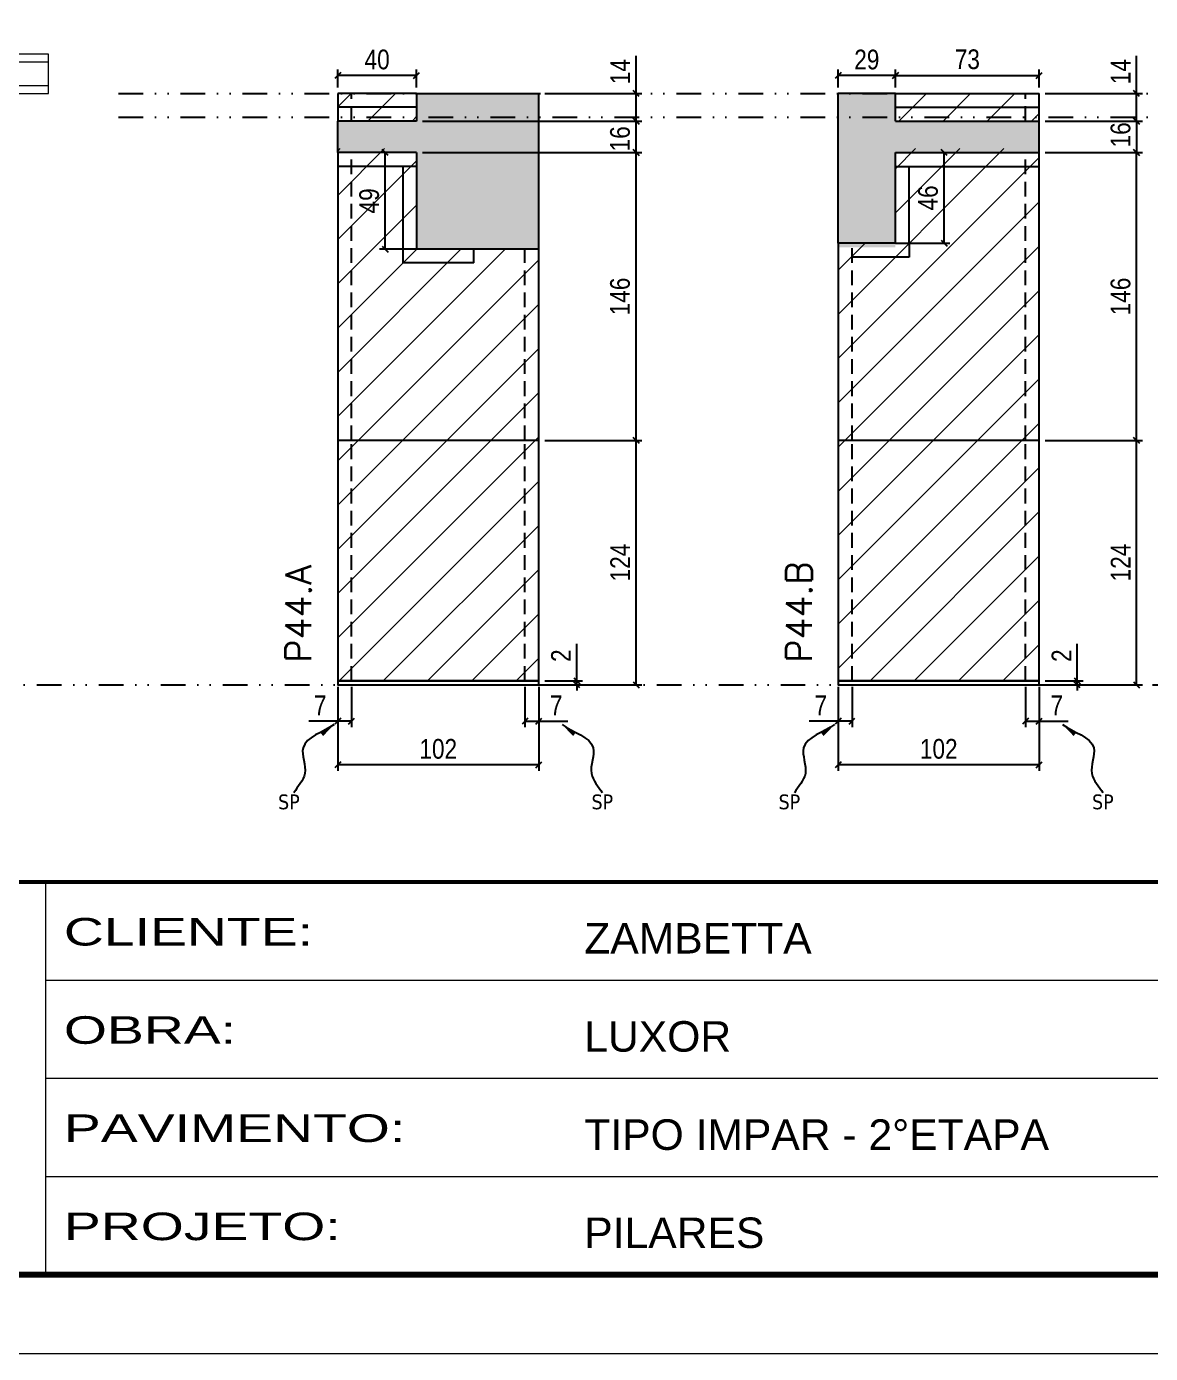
# Model space of a CAD drawing. Extents: x 14400 to 20667, y -21631 to 6985.
# Drawn here: x 14829 to 15399, y -957 to -283 of the extents above; entities that cross this region are included whole.
import ezdxf

# ---------------------------------------------------------------- set-up
doc = ezdxf.new("R2010")
doc.units = 0
for name, pattern in [('CONTINUO', [0]), ('DASHED', [0.75, 0.5, -0.25]), ('DIVIDE2', [0.625, 0.25, -0.125, 0, -0.125, 0, -0.125]), ('HIDDEN', [0.375, 0.25, -0.125])]:
    doc.linetypes.add(name, pattern=pattern)
for name, color, linetype in [('COTA', 241, 'Continuous'), ('Nível', 160, 'Continuous'), ('Painéis', 200, 'Continuous'), ('SARR_2.2x7', 40, 'Continuous'), ('texto', 7, 'Continuous')]:
    doc.layers.add(name, color=color, linetype=linetype)
for name, color, linetype, lineweight in [('Folhas', 255, 'Continuous', 9), ('Hachura', 251, 'Continuous', 9), ('Perfil Metálico', 224, 'Continuous', 18), ('SARRAFO DE PRESSAO', 251, 'DASHED', 9), ('Texto Seção', 7, 'Continuous', 15)]:
    doc.layers.add(name, color=color, linetype=linetype, lineweight=lineweight)
doc.styles.add('ARIAL', font='arial.ttf')
doc.styles.add('COTA TECNICA', font='techl___.ttf', dxfattribs={"height": 10})
doc.styles.add('COTA TECNICA-50', font='techl___.ttf', dxfattribs={"height": 10})
doc.styles.add('REGUA-120', font='ROMANS.shx', dxfattribs={"height": 15})
doc.styles.get("Standard").update_dxf_attribs({"font": 'arial.ttf'})
doc.styles.add('Tecnologia', font='')
doc.styles.get('Tecnologia').set_extended_font_data('Forgotten Futurist')
doc.dimstyles.new('COTA PAINEL-50', dxfattribs={"dimtxt": 10, "dimasz": 3, "dimexe": 3, "dimexo": 3, "dimgap": 3, "dimtad": 1, "dimdec": 1, "dimzin": 12, "dimdsep": 46, "dimtxsty": 'COTA TECNICA-50', "dimblk1": 'OBLIQUE', "dimblk2": 'OBLIQUE', "dimsah": 1, "dimcen": 0.9, "dimclrd": 4, "dimclre": 4, "dimclrt": 240, "dimadec": 1, "dimazin": 3, "dimtfac": 1, "dimtdec": 1, "dimtmove": 0, "dimatfit": 3, "dimfxl": 1, "dimtolj": 1, "dimtzin": 12, "dimarcsym": 0})
doc.dimstyles.new('PAINEL', dxfattribs={"dimtxt": 10, "dimasz": 3, "dimexe": 3, "dimexo": 3, "dimgap": 3, "dimtad": 1, "dimdec": 1, "dimzin": 12, "dimdsep": 46, "dimtxsty": 'COTA TECNICA', "dimblk1": 'OBLIQUE', "dimblk2": 'OBLIQUE', "dimsah": 1, "dimcen": 0.9, "dimclrd": 4, "dimclre": 4, "dimclrt": 240, "dimadec": 1, "dimazin": 3, "dimtfac": 1, "dimtdec": 1, "dimtmove": 0, "dimatfit": 3, "dimfxl": 1, "dimtolj": 1, "dimtzin": 12, "dimarcsym": 0})
doc.dimstyles.get("Standard").update_dxf_attribs({"dimtxt": 0.18, "dimasz": 0.18, "dimexe": 0.18, "dimexo": 0.0625, "dimgap": 0.09, "dimtad": 0, "dimtih": 1, "dimtoh": 1, "dimdec": 4, "dimzin": 0, "dimdsep": 46, "dimtxsty": 'Standard', "dimcen": 0.09, "dimadec": 0, "dimazin": 0, "dimtfac": 1, "dimtdec": 4, "dimtofl": 0, "dimtmove": 0, "dimatfit": 3, "dimfxl": 1, "dimtolj": 1, "dimtzin": 0, "dimarcsym": 0})

# ---------------------------------------------------------------- blocks, each defined once
blk = doc.blocks.new('9999999999')
at = {"color": 30, "linetype": 'CONTINUO'}
for p, q in [((98564.56, 34230.21), (98564.56, 34429.45)), ((98564.56, 34379.64), (99583.98, 34379.64)), ((98564.56, 34329.83), (99487.98, 34329.83)), ((98564.56, 34280.02), (99487.98, 34280.02))]:
    blk.add_line(p, q, dxfattribs=at)
at = {"color": 30, "linetype": 'CONTINUO', "const_width": 2}
blk.add_lwpolyline([(99583.98, 34230.21), (99583.98, 34414.45, 0.414214), (99568.98, 34429.45), (98228.98, 34429.45, 0.414214), (98213.98, 34414.45), (98213.98, 34245.21, 0.414214), (98228.98, 34230.21), (99583.98, 34230.21)], format="xyb", dxfattribs=at)
at = {"layer": 'Folhas'}
blk.add_lwpolyline([(98138.98, 34190.21), (99623.98, 34190.21), (99623.98, 35240.21), (98138.98, 35240.21)], close=True, dxfattribs=at)
at = {"layer": 'Folhas', "color": 30, "const_width": 3}
blk.add_lwpolyline([(98213.98, 34230.21), (99583.98, 34230.21), (99583.98, 35200.21), (98213.98, 35200.21)], close=True, dxfattribs=at)
at = {"color": 7, "linetype": 'Continuous', "ltscale": 5, "style": 'ARIAL'}
for s, height, p in [('ZAMBETTA', 15.483, (98837.68, 34393.13)), ('LUXOR', 15.483, (98837.68, 34343.32)), ('TIPO IMPAR - 2°ETAPA', 15.4829, (98837.68, 34293.51)), ('PILARES', 15.483, (98837.68, 34243.7))]:
    blk.add_text(s, height=height, dxfattribs=at).set_placement(p)
at = {"layer": 'Folhas', "color": 7, "style": 'Tecnologia', "width": 1.5}
for s, p in [('CLIENTE:', (98573.65, 34397.17)), ('OBRA:', (98573.65, 34347.31)), ('PAVIMENTO:', (98573.65, 34297.5)), ('PROJETO:', (98573.65, 34247.69))]:
    blk.add_text(s, height=14, dxfattribs=at).set_placement(p)
blk = doc.blocks.new('_Oblique')
at = {"color": 0, "linetype": 'ByBlock', "lineweight": -2}
blk.add_line((-0.5, -0.5), (0.5, 0.5), dxfattribs=at)
blk = doc.blocks.new('*D1222')
at = {"layer": 'COTA', "color": 4, "lineweight": -2, "transparency": 16777216}
for p, q in [((15241.02, -618.44), (15241.02, -661.12)), ((15343.02, -618.44), (15343.02, -661.12)), ((15343.02, -658.12), (15241.02, -658.12))]:
    blk.add_line(p, q, dxfattribs=at)
at = {"layer": 'Defpoints', "color": 0, "transparency": 16777216}
for p in [(15241.02, -615.44), (15343.02, -615.44), (15241.02, -658.12)]:
    blk.add_point(p, dxfattribs=at)
at = {"layer": 'COTA', "color": 4, "lineweight": -2, "transparency": 16777216, "xscale": 3, "yscale": 3, "zscale": 3, "rotation": 180}
blk.add_blockref('_Oblique', (15241.02, -658.12), dxfattribs=at)
at = {"layer": 'COTA', "color": 4, "lineweight": -2, "transparency": 16777216, "xscale": 3, "yscale": 3, "zscale": 3}
blk.add_blockref('_Oblique', (15343.02, -658.12), dxfattribs=at)
at = {"layer": 'COTA', "color": 240, "transparency": 16777216, "insert": (15292.02, -650.02), "char_height": 10, "attachment_point": 5, "style": 'COTA TECNICA'}
blk.add_mtext('\\A1;102', dxfattribs=at)
blk = doc.blocks.new('*D1223')
at = {"layer": 'COTA', "color": 4, "lineweight": -2, "transparency": 16777216}
for p, q in [((15336.02, -618.44), (15336.02, -638.95)), ((15343.02, -620.44), (15343.02, -638.95)), ((15336.02, -635.95), (15343.02, -635.95)), ((15343.02, -635.95), (15357.75, -635.95))]:
    blk.add_line(p, q, dxfattribs=at)
at = {"layer": 'Defpoints', "color": 0, "transparency": 16777216}
for p in [(15336.02, -615.44), (15343.02, -617.44), (15343.02, -635.95)]:
    blk.add_point(p, dxfattribs=at)
at = {"layer": 'COTA', "color": 4, "lineweight": -2, "transparency": 16777216, "xscale": 3, "yscale": 3, "zscale": 3, "rotation": 180}
blk.add_blockref('_Oblique', (15336.02, -635.95), dxfattribs=at)
at = {"layer": 'COTA', "color": 4, "lineweight": -2, "transparency": 16777216, "xscale": 3, "yscale": 3, "zscale": 3}
blk.add_blockref('_Oblique', (15343.02, -635.95), dxfattribs=at)
at = {"layer": 'COTA', "color": 240, "transparency": 16777216, "insert": (15351.89, -627.88), "char_height": 10, "attachment_point": 5, "style": 'COTA TECNICA-50'}
blk.add_mtext('\\A1;7', dxfattribs=at)
blk = doc.blocks.new('*D1224')
at = {"layer": 'COTA', "color": 4, "lineweight": -2, "transparency": 16777216}
for p, q in [((15248.02, -618.44), (15248.02, -638.95)), ((15241.02, -620.44), (15241.02, -638.95)), ((15241.02, -635.95), (15226.29, -635.95)), ((15248.02, -635.95), (15241.02, -635.95))]:
    blk.add_line(p, q, dxfattribs=at)
at = {"layer": 'Defpoints', "color": 0, "transparency": 16777216}
for p in [(15241.02, -617.44), (15248.02, -615.44), (15241.02, -635.95)]:
    blk.add_point(p, dxfattribs=at)
at = {"layer": 'COTA', "color": 4, "lineweight": -2, "transparency": 16777216, "xscale": 3, "yscale": 3, "zscale": 3, "rotation": 180}
blk.add_blockref('_Oblique', (15241.02, -635.95), dxfattribs=at)
at = {"layer": 'COTA', "color": 4, "lineweight": -2, "transparency": 16777216, "xscale": 3, "yscale": 3, "zscale": 3}
blk.add_blockref('_Oblique', (15248.02, -635.95), dxfattribs=at)
at = {"layer": 'COTA', "color": 240, "transparency": 16777216, "insert": (15232.16, -627.88), "char_height": 10, "attachment_point": 5, "style": 'COTA TECNICA-50'}
blk.add_mtext('\\A1;7', dxfattribs=at)
blk = doc.blocks.new('*D1239')
at = {"layer": 'COTA', "color": 4, "linetype": 'ByBlock', "lineweight": -2, "transparency": 16777216}
for p, q in [((15346.02, -493.44), (15395.39, -493.44)), ((15392.39, -617.44), (15392.39, -493.44)), ((15346.02, -617.44), (15395.39, -617.44))]:
    blk.add_line(p, q, dxfattribs=at)
at = {"layer": 'Defpoints', "color": 0, "linetype": 'ByBlock', "transparency": 16777216}
for p in [(15343.02, -493.44), (15392.39, -493.44), (15343.02, -617.44)]:
    blk.add_point(p, dxfattribs=at)
at = {"layer": 'COTA', "color": 4, "linetype": 'ByBlock', "lineweight": -2, "transparency": 16777216, "xscale": 3, "yscale": 3, "zscale": 3}
for p, rotation in [((15392.39, -493.44), 90), ((15392.39, -617.44), 270)]:
    blk.add_blockref('_Oblique', p, dxfattribs=dict(at, rotation=rotation))
at = {"layer": 'COTA', "color": 240, "linetype": 'ByBlock', "transparency": 16777216, "insert": (15384.32, -555.44), "char_height": 10, "attachment_point": 5, "rotation": 90, "style": 'COTA TECNICA'}
blk.add_mtext('\\A1;124', dxfattribs=at)
blk = doc.blocks.new('*D1225')
at = {"layer": 'COTA', "color": 4, "lineweight": -2, "transparency": 16777216}
for p, q in [((15362.28, -615.44), (15362.28, -596.64)), ((15346.02, -615.44), (15365.28, -615.44)), ((15346.02, -617.44), (15365.28, -617.44)), ((15362.28, -617.44), (15362.28, -615.44)), ((15362.28, -617.44), (15362.28, -620.44))]:
    blk.add_line(p, q, dxfattribs=at)
at = {"layer": 'Defpoints', "color": 0, "transparency": 16777216}
for p in [(15343.02, -615.44), (15343.02, -617.44), (15362.28, -617.44)]:
    blk.add_point(p, dxfattribs=at)
at = {"layer": 'COTA', "color": 4, "lineweight": -2, "transparency": 16777216, "xscale": 3, "yscale": 3, "zscale": 3}
for p, rotation in [((15362.28, -615.44), 270), ((15362.28, -617.44), 90)]:
    blk.add_blockref('_Oblique', p, dxfattribs=dict(at, rotation=rotation))
at = {"layer": 'COTA', "color": 240, "transparency": 16777216, "insert": (15354.28, -602.69), "char_height": 10, "attachment_point": 5, "rotation": 90, "style": 'COTA TECNICA-50'}
blk.add_mtext('\\A1;2', dxfattribs=at)
blk = doc.blocks.new('*D1240')
at = {"layer": 'COTA', "color": 4, "linetype": 'ByBlock', "lineweight": -2, "transparency": 16777216}
for p, q in [((15346.02, -493.44), (15395.39, -493.44)), ((15392.39, -617.44), (15392.39, -493.44)), ((15346.02, -617.44), (15395.39, -617.44))]:
    blk.add_line(p, q, dxfattribs=at)
at = {"layer": 'Defpoints', "color": 0, "linetype": 'ByBlock', "transparency": 16777216}
for p in [(15343.02, -493.44), (15392.39, -493.44), (15343.02, -617.44)]:
    blk.add_point(p, dxfattribs=at)
at = {"layer": 'COTA', "color": 4, "linetype": 'ByBlock', "lineweight": -2, "transparency": 16777216, "xscale": 3, "yscale": 3, "zscale": 3}
for p, rotation in [((15392.39, -493.44), 90), ((15392.39, -617.44), 270)]:
    blk.add_blockref('_Oblique', p, dxfattribs=dict(at, rotation=rotation))
at = {"layer": 'COTA', "color": 240, "linetype": 'ByBlock', "transparency": 16777216, "insert": (15384.32, -555.44), "char_height": 10, "attachment_point": 5, "rotation": 90, "style": 'COTA TECNICA'}
blk.add_mtext('\\A1;124', dxfattribs=at)
blk = doc.blocks.new('*D1226')
at = {"layer": 'COTA', "color": 4, "lineweight": -2, "transparency": 16777216}
for p, q in [((14987.08, -618.44), (14987.08, -661.12)), ((15089.08, -618.44), (15089.08, -661.12)), ((15089.08, -658.12), (14987.08, -658.12))]:
    blk.add_line(p, q, dxfattribs=at)
at = {"layer": 'Defpoints', "color": 0, "transparency": 16777216}
for p in [(14987.08, -615.44), (15089.08, -615.44), (14987.08, -658.12)]:
    blk.add_point(p, dxfattribs=at)
at = {"layer": 'COTA', "color": 4, "lineweight": -2, "transparency": 16777216, "xscale": 3, "yscale": 3, "zscale": 3, "rotation": 180}
blk.add_blockref('_Oblique', (14987.08, -658.12), dxfattribs=at)
at = {"layer": 'COTA', "color": 4, "lineweight": -2, "transparency": 16777216, "xscale": 3, "yscale": 3, "zscale": 3}
blk.add_blockref('_Oblique', (15089.08, -658.12), dxfattribs=at)
at = {"layer": 'COTA', "color": 240, "transparency": 16777216, "insert": (15038.08, -650.02), "char_height": 10, "attachment_point": 5, "style": 'COTA TECNICA'}
blk.add_mtext('\\A1;102', dxfattribs=at)
blk = doc.blocks.new('*D1227')
at = {"layer": 'COTA', "color": 4, "lineweight": -2, "transparency": 16777216}
for p, q in [((15082.08, -618.44), (15082.08, -638.95)), ((15089.08, -620.44), (15089.08, -638.95)), ((15082.08, -635.95), (15089.08, -635.95)), ((15089.08, -635.95), (15103.81, -635.95))]:
    blk.add_line(p, q, dxfattribs=at)
at = {"layer": 'Defpoints', "color": 0, "transparency": 16777216}
for p in [(15082.08, -615.44), (15089.08, -617.44), (15089.08, -635.95)]:
    blk.add_point(p, dxfattribs=at)
at = {"layer": 'COTA', "color": 4, "lineweight": -2, "transparency": 16777216, "xscale": 3, "yscale": 3, "zscale": 3, "rotation": 180}
blk.add_blockref('_Oblique', (15082.08, -635.95), dxfattribs=at)
at = {"layer": 'COTA', "color": 4, "lineweight": -2, "transparency": 16777216, "xscale": 3, "yscale": 3, "zscale": 3}
blk.add_blockref('_Oblique', (15089.08, -635.95), dxfattribs=at)
at = {"layer": 'COTA', "color": 240, "transparency": 16777216, "insert": (15097.94, -627.88), "char_height": 10, "attachment_point": 5, "style": 'COTA TECNICA-50'}
blk.add_mtext('\\A1;7', dxfattribs=at)
blk = doc.blocks.new('*D1228')
at = {"layer": 'COTA', "color": 4, "lineweight": -2, "transparency": 16777216}
for p, q in [((14994.08, -618.44), (14994.08, -638.95)), ((14987.08, -620.44), (14987.08, -638.95)), ((14987.08, -635.95), (14972.35, -635.95)), ((14994.08, -635.95), (14987.08, -635.95))]:
    blk.add_line(p, q, dxfattribs=at)
at = {"layer": 'Defpoints', "color": 0, "transparency": 16777216}
for p in [(14987.08, -617.44), (14994.08, -615.44), (14987.08, -635.95)]:
    blk.add_point(p, dxfattribs=at)
at = {"layer": 'COTA', "color": 4, "lineweight": -2, "transparency": 16777216, "xscale": 3, "yscale": 3, "zscale": 3, "rotation": 180}
blk.add_blockref('_Oblique', (14987.08, -635.95), dxfattribs=at)
at = {"layer": 'COTA', "color": 4, "lineweight": -2, "transparency": 16777216, "xscale": 3, "yscale": 3, "zscale": 3}
blk.add_blockref('_Oblique', (14994.08, -635.95), dxfattribs=at)
at = {"layer": 'COTA', "color": 240, "transparency": 16777216, "insert": (14978.21, -627.88), "char_height": 10, "attachment_point": 5, "style": 'COTA TECNICA-50'}
blk.add_mtext('\\A1;7', dxfattribs=at)
blk = doc.blocks.new('*D1241')
at = {"layer": 'COTA', "color": 4, "linetype": 'ByBlock', "lineweight": -2, "transparency": 16777216}
for p, q in [((15092.08, -493.44), (15141.44, -493.44)), ((15138.44, -617.44), (15138.44, -493.44)), ((15092.08, -617.44), (15141.44, -617.44))]:
    blk.add_line(p, q, dxfattribs=at)
at = {"layer": 'Defpoints', "color": 0, "linetype": 'ByBlock', "transparency": 16777216}
for p in [(15089.08, -493.44), (15138.44, -493.44), (15089.08, -617.44)]:
    blk.add_point(p, dxfattribs=at)
at = {"layer": 'COTA', "color": 4, "linetype": 'ByBlock', "lineweight": -2, "transparency": 16777216, "xscale": 3, "yscale": 3, "zscale": 3}
for p, rotation in [((15138.44, -493.44), 90), ((15138.44, -617.44), 270)]:
    blk.add_blockref('_Oblique', p, dxfattribs=dict(at, rotation=rotation))
at = {"layer": 'COTA', "color": 240, "linetype": 'ByBlock', "transparency": 16777216, "insert": (15130.37, -555.44), "char_height": 10, "attachment_point": 5, "rotation": 90, "style": 'COTA TECNICA'}
blk.add_mtext('\\A1;124', dxfattribs=at)
blk = doc.blocks.new('*D1229')
at = {"layer": 'COTA', "color": 4, "lineweight": -2, "transparency": 16777216}
for p, q in [((15108.34, -615.44), (15108.34, -596.64)), ((15092.08, -615.44), (15111.34, -615.44)), ((15092.08, -617.44), (15111.34, -617.44)), ((15108.34, -617.44), (15108.34, -615.44)), ((15108.34, -617.44), (15108.34, -620.44))]:
    blk.add_line(p, q, dxfattribs=at)
at = {"layer": 'Defpoints', "color": 0, "transparency": 16777216}
for p in [(15089.08, -615.44), (15089.08, -617.44), (15108.34, -617.44)]:
    blk.add_point(p, dxfattribs=at)
at = {"layer": 'COTA', "color": 4, "lineweight": -2, "transparency": 16777216, "xscale": 3, "yscale": 3, "zscale": 3}
for p, rotation in [((15108.34, -615.44), 270), ((15108.34, -617.44), 90)]:
    blk.add_blockref('_Oblique', p, dxfattribs=dict(at, rotation=rotation))
at = {"layer": 'COTA', "color": 240, "transparency": 16777216, "insert": (15100.34, -602.69), "char_height": 10, "attachment_point": 5, "rotation": 90, "style": 'COTA TECNICA-50'}
blk.add_mtext('\\A1;2', dxfattribs=at)
blk = doc.blocks.new('*D1242')
at = {"layer": 'COTA', "color": 4, "linetype": 'ByBlock', "lineweight": -2, "transparency": 16777216}
for p, q in [((15092.08, -493.44), (15141.44, -493.44)), ((15138.44, -617.44), (15138.44, -493.44)), ((15092.08, -617.44), (15141.44, -617.44))]:
    blk.add_line(p, q, dxfattribs=at)
at = {"layer": 'Defpoints', "color": 0, "linetype": 'ByBlock', "transparency": 16777216}
for p in [(15089.08, -493.44), (15138.44, -493.44), (15089.08, -617.44)]:
    blk.add_point(p, dxfattribs=at)
at = {"layer": 'COTA', "color": 4, "linetype": 'ByBlock', "lineweight": -2, "transparency": 16777216, "xscale": 3, "yscale": 3, "zscale": 3}
for p, rotation in [((15138.44, -493.44), 90), ((15138.44, -617.44), 270)]:
    blk.add_blockref('_Oblique', p, dxfattribs=dict(at, rotation=rotation))
at = {"layer": 'COTA', "color": 240, "linetype": 'ByBlock', "transparency": 16777216, "insert": (15130.37, -555.44), "char_height": 10, "attachment_point": 5, "rotation": 90, "style": 'COTA TECNICA'}
blk.add_mtext('\\A1;124', dxfattribs=at)
blk = doc.blocks.new('*D1243')
at = {"layer": 'COTA', "color": 4, "lineweight": -2, "transparency": 16777216}
for p, q in [((15241.02, -314.44), (15241.02, -305.36)), ((15270.02, -308.36), (15241.02, -308.36)), ((15270.02, -314.44), (15270.02, -305.36))]:
    blk.add_line(p, q, dxfattribs=at)
at = {"layer": 'Defpoints', "color": 0, "transparency": 16777216}
for p in [(15241.02, -308.36), (15241.02, -317.44), (15270.02, -317.44)]:
    blk.add_point(p, dxfattribs=at)
at = {"layer": 'COTA', "color": 4, "lineweight": -2, "transparency": 16777216, "xscale": 3, "yscale": 3, "zscale": 3, "rotation": 180}
blk.add_blockref('_Oblique', (15241.02, -308.36), dxfattribs=at)
at = {"layer": 'COTA', "color": 4, "lineweight": -2, "transparency": 16777216, "xscale": 3, "yscale": 3, "zscale": 3}
blk.add_blockref('_Oblique', (15270.02, -308.36), dxfattribs=at)
at = {"layer": 'COTA', "color": 240, "transparency": 16777216, "insert": (15255.52, -300.28), "char_height": 10, "attachment_point": 5, "style": 'COTA TECNICA'}
blk.add_mtext('\\A1;29', dxfattribs=at)
blk = doc.blocks.new('*D1244')
at = {"layer": 'COTA', "color": 4, "lineweight": -2, "transparency": 16777216}
for p, q in [((15270.02, -314.44), (15270.02, -305.36)), ((15270.02, -308.36), (15343.02, -308.36)), ((15343.02, -314.44), (15343.02, -305.36))]:
    blk.add_line(p, q, dxfattribs=at)
at = {"layer": 'Defpoints', "color": 0, "transparency": 16777216}
for p in [(15343.02, -308.36), (15270.02, -317.44), (15343.02, -317.44)]:
    blk.add_point(p, dxfattribs=at)
at = {"layer": 'COTA', "color": 4, "lineweight": -2, "transparency": 16777216, "xscale": 3, "yscale": 3, "zscale": 3, "rotation": 180}
blk.add_blockref('_Oblique', (15270.02, -308.36), dxfattribs=at)
at = {"layer": 'COTA', "color": 4, "lineweight": -2, "transparency": 16777216, "xscale": 3, "yscale": 3, "zscale": 3}
blk.add_blockref('_Oblique', (15343.02, -308.36), dxfattribs=at)
at = {"layer": 'COTA', "color": 240, "transparency": 16777216, "insert": (15306.52, -300.15), "char_height": 10, "attachment_point": 5, "style": 'COTA TECNICA'}
blk.add_mtext('\\A1;73', dxfattribs=at)
blk = doc.blocks.new('*D1245')
at = {"layer": 'COTA', "color": 4, "lineweight": -2, "transparency": 16777216}
for p, q in [((14987.08, -314.44), (14987.08, -305.36)), ((15027.08, -308.36), (14987.08, -308.36)), ((15027.08, -314.44), (15027.08, -305.36))]:
    blk.add_line(p, q, dxfattribs=at)
at = {"layer": 'Defpoints', "color": 0, "transparency": 16777216}
for p in [(14987.08, -308.36), (14987.08, -317.44), (15027.08, -317.44)]:
    blk.add_point(p, dxfattribs=at)
at = {"layer": 'COTA', "color": 4, "lineweight": -2, "transparency": 16777216, "xscale": 3, "yscale": 3, "zscale": 3, "rotation": 180}
blk.add_blockref('_Oblique', (14987.08, -308.36), dxfattribs=at)
at = {"layer": 'COTA', "color": 4, "lineweight": -2, "transparency": 16777216, "xscale": 3, "yscale": 3, "zscale": 3}
blk.add_blockref('_Oblique', (15027.08, -308.36), dxfattribs=at)
at = {"layer": 'COTA', "color": 240, "transparency": 16777216, "insert": (15007.08, -300.26), "char_height": 10, "attachment_point": 5, "style": 'COTA TECNICA'}
blk.add_mtext('\\A1;40', dxfattribs=at)
blk = doc.blocks.new('*D1247')
at = {"layer": 'COTA', "color": 4, "lineweight": -2, "transparency": 16777216}
for p, q in [((15273.02, -347.44), (15297.7, -347.44)), ((15294.7, -393.44), (15294.7, -347.44)), ((15273.02, -393.44), (15297.7, -393.44))]:
    blk.add_line(p, q, dxfattribs=at)
at = {"layer": 'Defpoints', "color": 0, "transparency": 16777216}
for p in [(15270.02, -347.44), (15294.7, -347.44), (15270.02, -393.44)]:
    blk.add_point(p, dxfattribs=at)
at = {"layer": 'COTA', "color": 4, "lineweight": -2, "transparency": 16777216, "xscale": 3, "yscale": 3, "zscale": 3}
for p, rotation in [((15294.7, -347.44), 90), ((15294.7, -393.44), 270)]:
    blk.add_blockref('_Oblique', p, dxfattribs=dict(at, rotation=rotation))
at = {"layer": 'COTA', "color": 240, "transparency": 16777216, "insert": (15286.6, -370.44), "char_height": 10, "attachment_point": 5, "rotation": 90, "style": 'COTA TECNICA'}
blk.add_mtext('\\A1;46', dxfattribs=at)
blk = doc.blocks.new('*D1255')
at = {"layer": 'COTA', "color": 4, "lineweight": -2, "transparency": 16777216}
for p, q in [((15030.08, -347.44), (15141.44, -347.44)), ((15138.44, -493.44), (15138.44, -347.44)), ((15092.08, -493.44), (15141.44, -493.44))]:
    blk.add_line(p, q, dxfattribs=at)
at = {"layer": 'Defpoints', "color": 0, "transparency": 16777216}
for p in [(15027.08, -347.44), (15138.44, -347.44), (15089.08, -493.44)]:
    blk.add_point(p, dxfattribs=at)
at = {"layer": 'COTA', "color": 4, "lineweight": -2, "transparency": 16777216, "xscale": 3, "yscale": 3, "zscale": 3}
for p, rotation in [((15138.44, -347.44), 90), ((15138.44, -493.44), 270)]:
    blk.add_blockref('_Oblique', p, dxfattribs=dict(at, rotation=rotation))
at = {"layer": 'COTA', "color": 240, "transparency": 16777216, "insert": (15130.34, -420.44), "char_height": 10, "attachment_point": 5, "rotation": 90, "style": 'COTA TECNICA'}
blk.add_mtext('\\A1;146', dxfattribs=at)
blk = doc.blocks.new('*D1256')
at = {"layer": 'COTA', "color": 4, "lineweight": -2, "transparency": 16777216}
for p, q in [((15030.08, -331.44), (15141.44, -331.44)), ((15138.44, -347.44), (15138.44, -331.44)), ((15030.08, -347.44), (15141.44, -347.44))]:
    blk.add_line(p, q, dxfattribs=at)
at = {"layer": 'Defpoints', "color": 0, "transparency": 16777216}
for p in [(15027.08, -331.44), (15138.44, -331.44), (15027.08, -347.44)]:
    blk.add_point(p, dxfattribs=at)
at = {"layer": 'COTA', "color": 4, "lineweight": -2, "transparency": 16777216, "xscale": 3, "yscale": 3, "zscale": 3}
for p, rotation in [((15138.44, -331.44), 90), ((15138.44, -347.44), 270)]:
    blk.add_blockref('_Oblique', p, dxfattribs=dict(at, rotation=rotation))
at = {"layer": 'COTA', "color": 240, "transparency": 16777216, "insert": (15130.34, -340.44), "char_height": 10, "attachment_point": 5, "rotation": 90, "style": 'COTA TECNICA'}
blk.add_mtext('\\A1;16', dxfattribs=at)
blk = doc.blocks.new('*D1257')
at = {"layer": 'COTA', "color": 4, "lineweight": -2, "transparency": 16777216}
for p, q in [((15138.44, -317.44), (15138.44, -298.32)), ((15092.08, -317.44), (15141.44, -317.44)), ((15138.44, -331.44), (15138.44, -317.44)), ((15030.08, -331.44), (15141.44, -331.44))]:
    blk.add_line(p, q, dxfattribs=at)
at = {"layer": 'Defpoints', "color": 0, "transparency": 16777216}
for p in [(15089.08, -317.44), (15138.44, -317.44), (15027.08, -331.44)]:
    blk.add_point(p, dxfattribs=at)
at = {"layer": 'COTA', "color": 4, "lineweight": -2, "transparency": 16777216, "xscale": 3, "yscale": 3, "zscale": 3}
for p, rotation in [((15138.44, -317.44), 90), ((15138.44, -331.44), 270)]:
    blk.add_blockref('_Oblique', p, dxfattribs=dict(at, rotation=rotation))
at = {"layer": 'COTA', "color": 240, "transparency": 16777216, "insert": (15130.37, -306.38), "char_height": 10, "attachment_point": 5, "rotation": 90, "style": 'COTA TECNICA'}
blk.add_mtext('\\A1;14', dxfattribs=at)
blk = doc.blocks.new('*D1258')
at = {"layer": 'COTA', "color": 4, "lineweight": -2, "transparency": 16777216}
for p, q in [((15024.08, -347.44), (15008.19, -347.44)), ((15011.19, -396.44), (15011.19, -347.44)), ((15024.08, -396.44), (15008.19, -396.44))]:
    blk.add_line(p, q, dxfattribs=at)
at = {"layer": 'Defpoints', "color": 0, "transparency": 16777216}
for p in [(15011.19, -347.44), (15027.08, -347.44), (15027.08, -396.44)]:
    blk.add_point(p, dxfattribs=at)
at = {"layer": 'COTA', "color": 4, "lineweight": -2, "transparency": 16777216, "xscale": 3, "yscale": 3, "zscale": 3}
for p, rotation in [((15011.19, -347.44), 90), ((15011.19, -396.44), 270)]:
    blk.add_blockref('_Oblique', p, dxfattribs=dict(at, rotation=rotation))
at = {"layer": 'COTA', "color": 240, "transparency": 16777216, "insert": (15003.08, -371.94), "char_height": 10, "attachment_point": 5, "rotation": 90, "style": 'COTA TECNICA'}
blk.add_mtext('\\A1;49', dxfattribs=at)
blk = doc.blocks.new('*D1259')
at = {"layer": 'COTA', "color": 4, "lineweight": -2, "transparency": 16777216}
for p, q in [((15346.02, -347.44), (15395.39, -347.44)), ((15392.39, -493.44), (15392.39, -347.44)), ((15346.02, -493.44), (15395.39, -493.44))]:
    blk.add_line(p, q, dxfattribs=at)
at = {"layer": 'Defpoints', "color": 0, "transparency": 16777216}
for p in [(15343.02, -347.44), (15392.39, -347.44), (15343.02, -493.44)]:
    blk.add_point(p, dxfattribs=at)
at = {"layer": 'COTA', "color": 4, "lineweight": -2, "transparency": 16777216, "xscale": 3, "yscale": 3, "zscale": 3}
for p, rotation in [((15392.39, -347.44), 90), ((15392.39, -493.44), 270)]:
    blk.add_blockref('_Oblique', p, dxfattribs=dict(at, rotation=rotation))
at = {"layer": 'COTA', "color": 240, "transparency": 16777216, "insert": (15384.29, -420.44), "char_height": 10, "attachment_point": 5, "rotation": 90, "style": 'COTA TECNICA'}
blk.add_mtext('\\A1;146', dxfattribs=at)
blk = doc.blocks.new('*D1236')
at = {"layer": 'COTA', "color": 4, "lineweight": -2, "transparency": 16777216}
for p, q in [((15346.02, -331.44), (15395.39, -331.44)), ((15392.39, -331.44), (15392.39, -347.44)), ((15346.02, -347.44), (15395.39, -347.44))]:
    blk.add_line(p, q, dxfattribs=at)
at = {"layer": 'Defpoints', "color": 0, "transparency": 16777216}
for p in [(15343.02, -331.44), (15343.02, -347.44), (15392.39, -347.44)]:
    blk.add_point(p, dxfattribs=at)
at = {"layer": 'COTA', "color": 4, "lineweight": -2, "transparency": 16777216, "xscale": 3, "yscale": 3, "zscale": 3}
for p, rotation in [((15392.39, -331.44), 90), ((15392.39, -347.44), 270)]:
    blk.add_blockref('_Oblique', p, dxfattribs=dict(at, rotation=rotation))
at = {"layer": 'COTA', "color": 240, "transparency": 16777216, "insert": (15384.29, -338.44), "char_height": 10, "attachment_point": 5, "rotation": 90, "style": 'COTA TECNICA'}
blk.add_mtext('\\A1;16', dxfattribs=at)
blk = doc.blocks.new('*D1237')
at = {"layer": 'COTA', "color": 4, "lineweight": -2, "transparency": 16777216}
for p, q in [((15392.39, -317.44), (15392.39, -298.32)), ((15346.02, -317.44), (15395.39, -317.44)), ((15392.39, -331.44), (15392.39, -317.44)), ((15346.02, -331.44), (15395.39, -331.44))]:
    blk.add_line(p, q, dxfattribs=at)
at = {"layer": 'Defpoints', "color": 0, "transparency": 16777216}
for p in [(15343.02, -317.44), (15392.39, -317.44), (15343.02, -331.44)]:
    blk.add_point(p, dxfattribs=at)
at = {"layer": 'COTA', "color": 4, "lineweight": -2, "transparency": 16777216, "xscale": 3, "yscale": 3, "zscale": 3}
for p, rotation in [((15392.39, -317.44), 90), ((15392.39, -331.44), 270)]:
    blk.add_blockref('_Oblique', p, dxfattribs=dict(at, rotation=rotation))
at = {"layer": 'COTA', "color": 240, "transparency": 16777216, "insert": (15384.32, -306.38), "char_height": 10, "attachment_point": 5, "rotation": 90, "style": 'COTA TECNICA'}
blk.add_mtext('\\A1;14', dxfattribs=at)

msp = doc.modelspace()

# ---------------------------------------------------------------- hatches: boundary and pattern name
at = {"layer": 'COTA'}
h = msp.add_hatch(dxfattribs=at)
h.set_pattern_fill('AR-CONC', color=256, scale=0.03)
h.set_pattern_definition([(50, (-4768.5, -5770.8755), (5.4655401, -0.4781726), [0.5715, -6.2865]), (355, (-4768.5, -5770.8755), (-1.0573026, 5.7317054), [0.4572, -5.0292175]), (100.451445, (-4768.0445, -5770.9154), (4.4082374, 5.2535326), [0.4857003, -5.3427073]), (46.1842, (-4768.5, -5769.3515), (8.1323712, -1.2612698), [0.85725, -9.42975]), (96.635558, (-4767.822, -5769.457), (7.122124, 7.4227837), [0.7285507, -8.0140682]), (351.18415, (-4768.5, -5769.3515), (7.122124, 7.4227837), [0.685799, -7.543792]), (21, (-4767.738, -5769.7325), (4.5484317, -3.0679559), [0.5715, -6.2865]), (326, (-4767.738, -5769.7325), (1.8540609, 5.525639), [0.4572, -5.0292]), (71.451445, (-4767.359, -5769.988), (6.4024926, 2.457683), [0.4857003, -5.3426981]), (37.5, (-4768.5, -5770.8755), (0.0926581, 2.53665117), [0, -4.96824, 0, -5.1054, 0, -5.04825]), (7.5, (-4768.5, -5770.8755), (2.00458988, 3.00541724), [0, -2.91084, 0, -4.85394, 0, -1.92405]), (327.5, (-4770.1993, -5770.8755), (4.06771786, -0.17186232), [0, -1.905, 0, -5.9436, 0, -7.8867]), (317.5, (-4770.9613, -5770.8755), (4.44387544, 0.76279473), [0, -2.4765, 0, -3.94716, 0, -5.6007])])
h.paths.add_polyline_path([(15027.08, -347.44), (14987.08, -347.44), (14987.08, -331.44), (15027.08, -331.44), (15027.08, -329.44), (15089.08, -329.44), (15089.08, -396.44), (15027.08, -396.44)])
h.paths.add_polyline_path([(15027.08, -317.44), (15089.08, -317.44), (15089.08, -329.44), (15027.08, -329.44)])
h = msp.add_hatch(dxfattribs=at)
h.set_pattern_fill('AR-CONC', color=256, scale=0.03)
h.set_pattern_definition([(50, (-4768.5, -5772.8755), (5.4655401, -0.4781726), [0.5715, -6.2865]), (355, (-4768.5, -5772.8755), (-1.0573026, 5.7317054), [0.4572, -5.0292175]), (100.451445, (-4768.0445, -5772.9154), (4.4082374, 5.2535326), [0.4857003, -5.3427073]), (46.1842, (-4768.5, -5771.3515), (8.1323712, -1.2612698), [0.85725, -9.42975]), (96.635558, (-4767.822, -5771.457), (7.122124, 7.4227837), [0.7285507, -8.0140682]), (351.18415, (-4768.5, -5771.3515), (7.122124, 7.4227837), [0.685799, -7.543792]), (21, (-4767.738, -5771.7325), (4.5484317, -3.0679559), [0.5715, -6.2865]), (326, (-4767.738, -5771.7325), (1.8540609, 5.525639), [0.4572, -5.0292]), (71.451445, (-4767.359, -5771.988), (6.4024926, 2.457683), [0.4857003, -5.3426981]), (37.5, (-4768.5, -5772.8755), (0.0926581, 2.53665117), [0, -4.96824, 0, -5.1054, 0, -5.04825]), (7.5, (-4768.5, -5772.8755), (2.00458988, 3.00541724), [0, -2.91084, 0, -4.85394, 0, -1.92405]), (327.5, (-4770.1993, -5772.8755), (4.06771786, -0.17186232), [0, -1.905, 0, -5.9436, 0, -7.8867]), (317.5, (-4770.9613, -5772.8755), (4.44387544, 0.76279473), [0, -2.4765, 0, -3.94716, 0, -5.6007])])
h.paths.add_polyline_path([(15241.02, -331.44), (15270.02, -331.44), (15343.02, -331.44), (15343.02, -347.44), (15270.02, -347.44), (15270.02, -395.44), (15241.02, -395.44)])
h.paths.add_polyline_path([(15241.02, -317.44), (15270.02, -317.44), (15270.02, -331.44), (15241.02, -331.44)])
at = {"layer": 'Hachura', "linetype": 'ByBlock'}
h = msp.add_hatch(dxfattribs=at)
h.set_pattern_fill('ANSI31', color=256, scale=5)
h.paths.add_polyline_path([(15027.08, -317.44), (14987.08, -317.44), (14987.08, -331.44), (15027.08, -331.44)])
h.paths.add_polyline_path([(15089.08, -396.44), (15027.08, -396.44), (15027.08, -345.44), (14987.08, -345.44), (14987.08, -493.44), (15089.08, -493.44)])
h.paths.add_polyline_path([(15089.08, -493.44), (14987.08, -493.44), (14987.08, -615.44), (15089.08, -615.44)])
h.paths.add_polyline_path([(15343.02, -493.44), (15241.02, -493.44), (15241.02, -615.44), (15343.02, -615.44)])
h.paths.add_polyline_path([(15343.02, -345.44), (15270.02, -345.44), (15270.02, -393.44), (15241.02, -393.44), (15241.02, -493.44), (15343.02, -493.44)])
h.paths.add_polyline_path([(15343.02, -317.44), (15270.02, -317.44), (15270.02, -331.44), (15343.02, -331.44)])
h.paths.add_polyline_path([(15527.53, -317.44), (15502.53, -317.44), (15502.53, -331.44), (15527.53, -331.44)])
h.paths.add_polyline_path([(15527.53, -347.44), (15502.53, -347.44), (15502.53, -371.44), (15527.53, -371.44)])
h.paths.add_polyline_path([(15527.53, -371.44), (15502.53, -371.44), (15502.53, -615.44), (15527.53, -615.44)])
h.paths.add_polyline_path([(15701.4, -408.44), (15676.4, -408.44), (15676.4, -615.44), (15701.4, -615.44)])
h.paths.add_polyline_path([(15701.4, -396.44), (15676.4, -396.44), (15676.4, -408.44), (15701.4, -408.44)])

# ---------------------------------------------------------------- linework, layer by layer
at = {"layer": 'COTA'}
for p, q in [((15027.08, -317.44), (15089.08, -317.44)), ((15089.08, -396.44), (15089.08, -317.44)), ((15241.02, -393.44), (15241.02, -317.44)), ((15270.02, -317.44), (15241.02, -317.44)), ((14987.08, -347.44), (14987.08, -331.44)), ((15343.02, -347.44), (15343.02, -331.44)), ((15020.08, -396.44), (15020.08, -403.44)), ((15027.08, -396.44), (15020.08, -396.44)), ((15056.08, -403.44), (15056.08, -396.44)), ((15270.02, -393.44), (15277.02, -393.44)), ((15277.02, -393.44), (15277.02, -400.44))]:
    msp.add_line(p, q, dxfattribs=at)
at = {"layer": 'Nível', "color": 4, "linetype": 'DIVIDE2', "ltscale": 50}
for p, q in [((14875.89, -317.44), (15858.47, -317.44)), ((14875.89, -329.44), (15858.47, -329.44)), ((14488.47, -617.44), (15858.47, -617.44))]:
    msp.add_line(p, q, dxfattribs=at)
at = {"layer": 'Painéis'}
for p, q in [((14987.08, -317.44), (14987.08, -331.44)), ((15027.08, -317.44), (14987.08, -317.44)), ((15027.08, -317.44), (15027.08, -331.44)), ((15270.02, -331.44), (15270.02, -317.44)), ((15270.02, -317.44), (15343.02, -317.44)), ((15343.02, -331.44), (15343.02, -317.44)), ((15027.08, -331.44), (14987.08, -331.44)), ((15270.02, -331.44), (15343.02, -331.44)), ((14987.08, -347.44), (14987.08, -615.44)), ((15027.08, -347.44), (14987.08, -347.44)), ((15027.08, -347.44), (15027.08, -396.44)), ((15270.02, -393.44), (15270.02, -347.44)), ((15270.02, -347.44), (15343.02, -347.44)), ((15343.02, -615.44), (15343.02, -347.44)), ((15089.08, -396.44), (15027.08, -396.44)), ((15089.08, -615.44), (15089.08, -396.44)), ((15241.02, -393.44), (15241.02, -615.44)), ((15270.02, -393.44), (15241.02, -393.44)), ((15089.08, -493.44), (14987.08, -493.44)), ((15343.02, -493.44), (15241.02, -493.44)), ((14987.08, -615.44), (15089.08, -615.44)), ((15241.02, -615.44), (15343.02, -615.44))]:
    msp.add_line(p, q, dxfattribs=at)
for points in [[(15089.08, -615.44), (14987.08, -615.44), (14987.08, -617.44), (15089.08, -617.44)], [(15343.02, -615.44), (15241.02, -615.44), (15241.02, -617.44), (15343.02, -617.44)]]:
    msp.add_lwpolyline(points, close=True, dxfattribs=at)
at = {"layer": 'Perfil Metálico'}
for points in [[(14840.39, -317.48), (14840.39, -297.48), (14564.39, -297.48), (14564.39, -317.48)], [(14564.39, -301.48), (14564.39, -313.48), (14840.39, -313.48), (14840.39, -301.48)]]:
    msp.add_lwpolyline(points, close=True, dxfattribs=at)
at = {"layer": 'SARR_2.2x7', "linetype": 'HIDDEN', "ltscale": 30}
for p, q in [((14994.08, -331.44), (14994.08, -317.44)), ((15336.02, -331.44), (15336.02, -317.44)), ((14994.08, -493.44), (14994.08, -347.44)), ((15336.02, -493.44), (15336.02, -347.44)), ((15082.08, -493.44), (15082.08, -396.44)), ((15248.02, -493.44), (15248.02, -393.44)), ((14994.08, -615.44), (14994.08, -493.44)), ((15082.08, -615.44), (15082.08, -493.44)), ((15248.02, -615.44), (15248.02, -493.44)), ((15336.02, -615.44), (15336.02, -493.44))]:
    msp.add_line(p, q, dxfattribs=at)
at = {"layer": 'SARR_2.2x7'}
for p, q in [((15027.08, -324.44), (14987.08, -324.44)), ((15270.02, -324.44), (15343.02, -324.44)), ((15027.08, -354.44), (14987.08, -354.44)), ((15020.08, -354.44), (15020.08, -396.44)), ((15270.02, -354.44), (15343.02, -354.44)), ((15277.02, -393.44), (15277.02, -354.44)), ((15056.08, -403.44), (15020.08, -403.44)), ((15277.02, -400.44), (15248.02, -400.44))]:
    msp.add_line(p, q, dxfattribs=at)

# ---------------------------------------------------------------- block references
at = {"layer": 'SARRAFO DE PRESSAO', "color": 6, "linetype": 'ByBlock'}
msp.add_blockref('9999999999', (-83725.51, -35146.93), dxfattribs=at)

# ---------------------------------------------------------------- texts
at = {"layer": 'texto', "color": 0, "char_height": 7.5, "attachment_point": 5}
for insert in [(14962.3, -676.93), (15121.32, -676.93), (15216.24, -676.93), (15375.27, -676.93)]:
    msp.add_mtext('{\\fTahoma|b0|i0|c0|p34;\\C4;SP}', dxfattribs=dict(at, insert=insert))
at = {"layer": 'Texto Seção', "char_height": 13, "width": 285.3299, "attachment_point": 7, "rotation": 90, "style": 'REGUA-120'}
for s, insert in [('P44.A', (14973.61, -606.19)), ('P44.B', (15227.55, -606.19))]:
    msp.add_mtext(s, dxfattribs=dict(at, insert=insert))

# ---------------------------------------------------------------- dimensions: what is measured, and where the dimension line sits
at = {"layer": 'COTA'}
for base, p1, p2, angle, dimstyle, picture, middle in [((14987.08, -308.36), (15027.08, -317.44), (14987.08, -317.44), 0, 'PAINEL', '*D1245', (15007.08, -300.26)), ((15241.02, -308.36), (15270.02, -317.44), (15241.02, -317.44), 0, 'PAINEL', '*D1243', (15255.52, -300.28)), ((15343.02, -308.36), (15270.02, -317.44), (15343.02, -317.44), 0, 'PAINEL', '*D1244', (15306.52, -300.15)), ((15138.44, -317.44), (15027.08, -331.44), (15089.08, -317.44), 90, 'PAINEL', '*D1257', (15130.37, -306.38)), ((15392.39, -317.44), (15343.02, -331.44), (15343.02, -317.44), 90, 'PAINEL', '*D1237', (15384.32, -306.38)), ((15011.19, -347.44), (15027.08, -396.44), (15027.08, -347.44), 90, 'PAINEL', '*D1258', (15003.08, -371.94)), ((15138.44, -347.44), (15089.08, -493.44), (15027.08, -347.44), 90, 'PAINEL', '*D1255', (15130.34, -420.44)), ((15294.7, -347.44), (15270.02, -393.44), (15270.02, -347.44), 90, 'PAINEL', '*D1247', (15286.6, -370.44)), ((15392.39, -347.44), (15343.02, -493.44), (15343.02, -347.44), 90, 'PAINEL', '*D1259', (15384.29, -420.44)), ((14987.08, -635.95), (14994.08, -615.44), (14987.08, -617.44), 180, 'COTA PAINEL-50', '*D1228', (14978.21, -627.88)), ((15241.02, -635.95), (15248.02, -615.44), (15241.02, -617.44), 180, 'COTA PAINEL-50', '*D1224', (15232.16, -627.88))]:
    dim = msp.add_linear_dim(base=base, p1=p1, p2=p2, angle=angle, dimstyle=dimstyle, dxfattribs=at)
    dim.commit()
    dim.dimension.update_dxf_attribs({"geometry": picture, "text_midpoint": middle})
for base, p1, p2, dimstyle, picture, middle in [((15138.44, -331.44), (15027.08, -347.44), (15027.08, -331.44), 'PAINEL', '*D1256', (15138.44, -340.44)), ((15392.39, -347.44), (15343.02, -331.44), (15343.02, -347.44), 'PAINEL', '*D1236', (15392.39, -338.44)), ((15108.34, -617.44), (15089.08, -615.44), (15089.08, -617.44), 'COTA PAINEL-50', '*D1229', (15108.34, -602.69)), ((15362.28, -617.44), (15343.02, -615.44), (15343.02, -617.44), 'COTA PAINEL-50', '*D1225', (15362.28, -602.69))]:
    dim = msp.add_linear_dim(base=base, p1=p1, p2=p2, angle=90, dimstyle=dimstyle, dxfattribs=at)
    dim.commit()
    dim.dimension.update_dxf_attribs({"geometry": picture, "text_midpoint": middle, "dimtype": 160})
at = {"layer": 'COTA', "linetype": 'ByBlock'}
for p1, p2, picture, middle in [((15089.08, -617.44), (15089.08, -493.44), '*D1241', (15130.37, -555.44)), ((15089.08, -617.44), (15089.08, -493.44), '*D1242', (15130.37, -555.44)), ((15343.02, -617.44), (15343.02, -493.44), '*D1239', (15384.32, -555.44)), ((15343.02, -617.44), (15343.02, -493.44), '*D1240', (15384.32, -555.44))]:
    dim = msp.add_aligned_dim(p1=p1, p2=p2, distance=-49.37, dimstyle='PAINEL', dxfattribs=at)
    dim.commit()
    dim.dimension.update_dxf_attribs({"geometry": picture, "text_midpoint": middle})
at = {"layer": 'COTA'}
for base, p1, p2, picture, middle in [((14987.08, -658.12), (15089.08, -615.44), (14987.08, -615.44), '*D1226', (15038.08, -650.02)), ((15241.02, -658.12), (15343.02, -615.44), (15241.02, -615.44), '*D1222', (15292.02, -650.02))]:
    dim = msp.add_linear_dim(base=base, p1=p1, p2=p2, angle=180, dimstyle='PAINEL', override={"dimarcsym": 2}, dxfattribs=at)
    dim.commit()
    dim.dimension.update_dxf_attribs({"geometry": picture, "text_midpoint": middle})
for base, p1, p2, picture, middle in [((15089.08, -635.95), (15082.08, -615.44), (15089.08, -617.44), '*D1227', (15097.94, -627.88)), ((15343.02, -635.95), (15336.02, -615.44), (15343.02, -617.44), '*D1223', (15351.89, -627.88))]:
    dim = msp.add_linear_dim(base=base, p1=p1, p2=p2, dimstyle='COTA PAINEL-50', dxfattribs=at)
    dim.commit()
    dim.dimension.update_dxf_attribs({"geometry": picture, "text_midpoint": middle})

# ---------------------------------------------------------------- leaders
at = {"layer": 'COTA', "path_type": 1}
for points in [[(14985.25, -637.62), (14969.46, -649.46), (14970.39, -662.46), (14964.84, -672.24)], [(15100.91, -637.62), (15116.69, -649.46), (15115.77, -662.46), (15121.32, -672.24)], [(15239.19, -637.62), (15223.41, -649.46), (15224.33, -662.46), (15218.78, -672.24)], [(15354.85, -637.62), (15370.64, -649.46), (15369.71, -662.46), (15375.26, -672.24)]]:
    msp.add_leader(points, dimstyle='Standard', override={"dimasz": 8}, dxfattribs=at)

doc.saveas('drawing.dxf')
